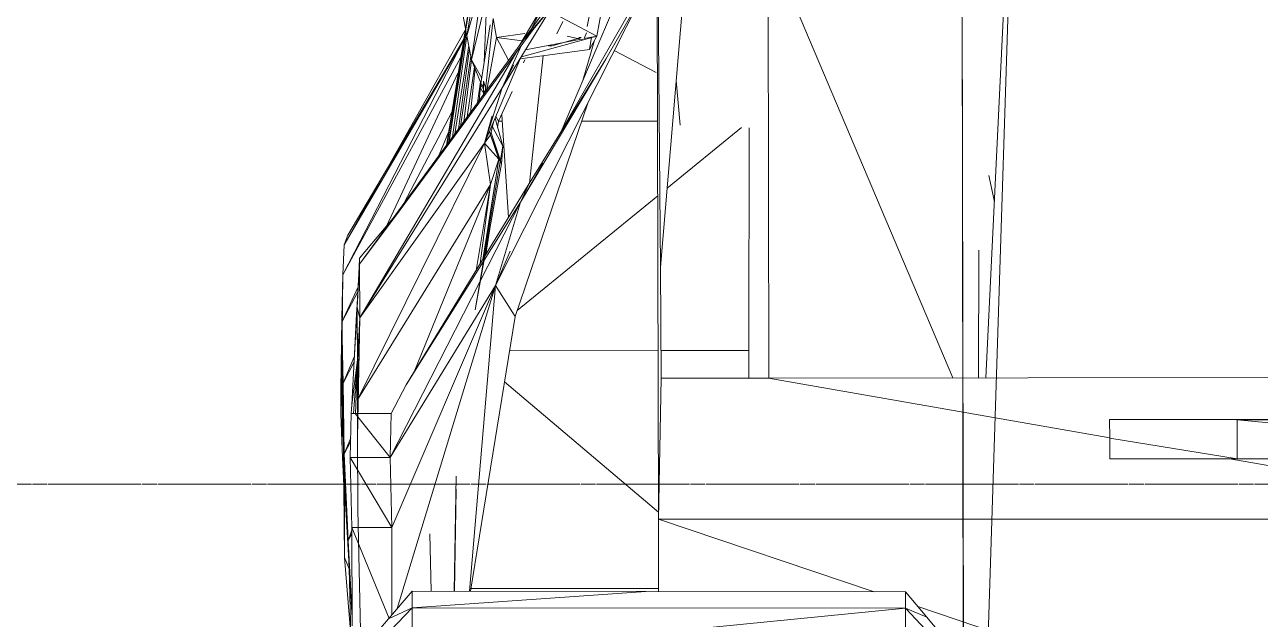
# Model space of a CAD drawing. Header units: inches. Extents: x -4169 to 1533, y -251 to 585.
# Drawn here: x 1335.4 to 1355.11, y -2.15 to 7.33 of the extents above; entities that cross this region are included whole.
import ezdxf

# ---------------------------------------------------------------- set-up
doc = ezdxf.new("R2010")
doc.units = ezdxf.units.IN
doc.header["$MEASUREMENT"] = 0
doc.linetypes.add('Aligning Line 1_8_', pattern=[0.25, 0.125, -0.125])
doc.linetypes.add('Grid Line 1_2_', pattern=[0.875, 0.5, -0.125, 0.125, -0.125])
for name, color, linetype, lineweight in [('0-4', 10, 'Continuous', 5), ('0-6', 7, 'Continuous', 9), ('A-FLOR-LEVL-1', 51, 'Grid Line 1_2_', 9), ('A-GENM', 5, 'Continuous', 9), ('G-ANNO-SYMB', 111, 'Aligning Line 1_8_', 9), ('G-ANNO-SYMB-1', 147, 'Aligning Line 1_8_', 9)]:
    doc.layers.add(name, color=color, linetype=linetype, lineweight=lineweight)

# ---------------------------------------------------------------- blocks, each defined once
blk = doc.blocks.new('CTR - 2nd Phase_rvt-2-BUILDING ELEVATION - SOUTH')
at = {"layer": 'A-FLOR-LEVL-1'}
blk.add_line((9609.49, 0), (12558.481, 0), dxfattribs=at)
blk = doc.blocks.new('Land_Rover_Evoque_-_SUV_Car_Vehicle_Automobile_13067 - Land Rover EVOQUE_dwg-V22-BUILDING ELEVATION - SOUTH')
at = {"layer": 'A-GENM'}
for p, q in [((12399.506, -14.041), (12399.457, 12.052)), ((12399.506, -12.39), (12399.457, 12.052)), ((12399.506, -14.041), (12400.345, 12.053)), ((12400.268, 10.511), (12399.846, 1.7)), ((12400.268, 10.511), (12399.846, 1.7)), ((12396.381, 1.695), (12396.364, 10.171)), ((12396.382, 1.694), (12396.364, 10.171)), ((12394.619, -0.556), (12394.595, 9.935)), ((12394.653, 3.463), (12395.196, 9.937)), ((12391.812, 8.929), (12391.236, 5.405)), ((12391.812, 8.929), (12391.247, 5.42)), ((12393.782, 6.778), (12394.892, 8.737)), ((12393.003, 5.518), (12394.751, 8.572)), ((12393.065, 5.626), (12394.288, 8.494)), ((12399.315, 1.699), (12396.367, 8.649)), ((12391.771, 8.418), (12391.561, 7.151)), ((12392.473, 7.094), (12393.379, 8.361)), ((12391.828, 8.095), (12391.561, 7.151)), ((12391.828, 8.095), (12391.635, 6.771)), ((12394.61, 8.24), (12394.653, 3.463)), ((12391.884, 7.79), (12391.635, 6.771)), ((12391.884, 7.79), (12391.839, 6.731)), ((12392.019, 3.172), (12394.359, 7.797)), ((12392.488, 7.112), (12393.007, 7.725)), ((12392.618, 7.253), (12393.007, 7.725)), ((12393.75, 7.758), (12393.636, 7.147)), ((12391.487, 7.549), (12391.561, 7.151)), ((12392.127, 6.323), (12392.939, 7.645)), ((12392.763, 7.61), (12392.39, 6.981)), ((12392.586, 7.253), (12392.763, 7.61)), ((12392.88, 7.548), (12393.636, 7.147)), ((12391.776, 6.328), (12391.932, 7.327)), ((12391.98, 7.427), (12391.854, 6.25)), ((12391.98, 7.427), (12392.035, 7.124)), ((12392.997, 7.186), (12393.093, 7.379)), ((12393.513, 7.46), (12393.481, 7.301)), ((12389.605, 3.819), (12391.537, 7.244)), ((12391.513, 7.101), (12389.664, 3.971)), ((12392.618, 7.253), (12390.499, 4.376)), ((12391.541, 7.258), (12391.246, 5.419)), ((12391.547, 7.229), (12391.276, 5.461)), ((12391.552, 7.2), (12391.281, 5.468)), ((12391.561, 7.151), (12391.335, 5.541)), ((12391.561, 7.151), (12391.635, 6.771)), ((12391.882, 6.288), (12392.035, 7.124)), ((12392.035, 7.124), (12392.488, 7.189)), ((12392.226, 6.763), (12392.035, 7.124)), ((12392.035, 7.124), (12392.444, 7.072)), ((12392.431, 6.819), (12393.636, 7.147)), ((12392.473, 7.094), (12392.618, 7.253)), ((12392.499, 6.928), (12393.384, 7.099)), ((12393.385, 7.128), (12392.921, 6.993)), ((12393.424, 7.09), (12393.161, 7.149)), ((12393.385, 7.128), (12393.348, 7.126)), ((12393.472, 7.2), (12393.432, 7.108)), ((12393.432, 7.108), (12393.636, 7.147)), ((12393.636, 7.147), (12393.521, 6.935)), ((12393.549, 7.131), (12393.521, 6.935)), ((12391.511, 7.086), (12389.585, 3.341)), ((12391.509, 7.079), (12389.605, 3.819)), ((12392.473, 7.094), (12389.849, 3.512)), ((12389.852, 2.656), (12392.361, 6.904)), ((12391.591, 6.996), (12391.369, 5.588)), ((12391.602, 6.943), (12391.427, 5.667)), ((12392.127, 6.323), (12392.431, 7.001)), ((12392.414, 6.788), (12393.521, 6.935)), ((12392.921, 6.993), (12392.864, 6.992)), ((12393.591, 7.064), (12393.411, 6.439)), ((12394.585, 6.569), (12393.915, 6.919)), ((12389.585, 3.341), (12391.466, 6.812)), ((12391.625, 6.826), (12391.458, 5.709)), ((12391.634, 6.771), (12391.512, 5.782)), ((12391.635, 6.771), (12391.85, 6.244)), ((12391.635, 6.771), (12391.8, 6.476)), ((12391.841, 5.438), (12392.417, 6.796)), ((12392.42, 4.5), (12393.782, 6.778)), ((12392.488, 6.772), (12392.467, 6.72)), ((12392.557, 4.796), (12393.782, 6.778)), ((12392.779, 6.836), (12392.561, 4.802)), ((12391.421, 6.569), (12390.278, 4.115)), ((12391.681, 6.659), (12391.567, 5.858)), ((12391.693, 6.63), (12391.618, 5.927)), ((12392.127, 6.323), (12392.309, 6.691)), ((12389.852, 2.656), (12392.127, 6.323)), ((12391.779, 6.419), (12391.732, 6.083)), ((12391.785, 6.402), (12391.756, 6.115)), ((12391.816, 6.37), (12391.776, 6.328)), ((12391.816, 6.255), (12391.776, 6.328)), ((12391.827, 6.428), (12391.826, 6.211)), ((12391.874, 6.277), (12391.827, 6.428)), ((12391.841, 5.438), (12392.127, 6.323)), ((12394.903, 6.438), (12394.964, 5.728)), ((12392.284, 6.267), (12392.066, 5.79)), ((12390.563, 4.487), (12391.322, 5.936)), ((12393.498, 6.096), (12392.333, 2.678)), ((12391.841, 5.438), (12391.968, 5.876)), ((12391.993, 5.797), (12391.938, 5.571)), ((12392.011, 5.839), (12392.135, 5.395)), ((12392.066, 5.79), (12392.023, 5.868)), ((12392.052, 5.691), (12392.066, 5.79)), ((12392.125, 5.79), (12392.066, 5.79)), ((12392.227, 4.257), (12392.118, 5.89)), ((12394.604, 5.792), (12393.394, 5.791)), ((12391.27, 5.616), (12391.118, 5.254)), ((12391.841, 5.438), (12391.938, 5.571)), ((12391.938, 5.571), (12391.922, 5.629)), ((12392.074, 5.187), (12391.938, 5.571)), ((12392.114, 5.109), (12391.938, 5.571)), ((12392.114, 5.109), (12391.947, 5.607)), ((12392.135, 5.395), (12391.97, 5.702)), ((12395.942, 5.69), (12394.759, 4.725)), ((12396.063, 2.133), (12396.068, 5.685)), ((12391.841, 5.438), (12389.83, 1.38)), ((12391.841, 5.438), (12389.852, 2.656)), ((12391.835, 3.616), (12392.135, 5.395)), ((12391.94, 4.783), (12391.841, 5.438)), ((12392.074, 5.187), (12391.841, 5.438)), ((12392.113, 5.254), (12392.135, 5.395)), ((12392.135, 5.395), (12392.114, 5.109)), ((12391.816, 3.585), (12392.074, 5.187)), ((12392.074, 5.187), (12391.823, 3.597)), ((12391.94, 4.783), (12392.074, 5.187)), ((12392.074, 5.187), (12392.114, 5.109)), ((12391.694, 2.783), (12392.114, 5.109)), ((12392.42, 4.5), (12392.776, 5.121)), ((12391.94, 4.783), (12389.83, 1.376)), ((12390.594, 1.588), (12392.557, 4.796)), ((12391.94, 4.783), (12390.72, 1.793)), ((12391.94, 4.783), (12391.71, 3.412)), ((12391.94, 4.783), (12391.776, 3.521)), ((12392.42, 4.5), (12392.557, 4.796)), ((12399.98, 4.504), (12399.889, 4.925)), ((12394.607, 4.601), (12392.366, 2.774)), ((12390.499, 4.376), (12389.848, 3.606)), ((12389.849, 3.512), (12390.499, 4.376)), ((12392.42, 4.5), (12390.339, 0.428)), ((12392.42, 4.5), (12390.594, 1.588)), ((12392.42, 4.5), (12392.019, 3.172)), ((12389.664, 3.971), (12389.605, 3.819)), ((12391.865, 3.666), (12391.939, 4.141)), ((12389.605, 3.819), (12389.585, 3.341)), ((12389.848, 3.606), (12389.841, 3.464)), ((12389.849, 3.512), (12389.848, 3.606)), ((12391.694, 2.783), (12391.83, 3.589)), ((12392.019, 3.172), (12392.251, 3.717)), ((12399.732, 3.734), (12399.729, 1.7)), ((12389.841, 3.464), (12389.811, 2.87)), ((12389.849, 3.512), (12389.812, 2.821)), ((12389.849, 3.512), (12389.841, 3.464)), ((12389.852, 2.656), (12389.849, 3.512)), ((12394.653, 3.463), (12394.661, 1.693)), ((12389.585, 3.341), (12389.566, 2.584)), ((12389.585, 3.341), (12389.567, 2.649)), ((12389.585, 3.341), (12389.567, 1.95)), ((12390.339, 0.428), (12392.019, 3.172)), ((12392.019, 3.172), (12390.363, -0.688)), ((12390.45, -1.983), (12392.019, 3.172)), ((12392.019, 3.172), (12391.606, -1.706)), ((12392.019, 3.172), (12392.333, 2.678)), ((12389.829, 3.15), (12389.566, 2.584)), ((12389.566, 2.584), (12389.826, 3.08)), ((12389.762, 1.976), (12389.812, 2.821)), ((12389.803, 2.715), (12389.811, 2.87)), ((12389.812, 2.821), (12389.803, 2.715)), ((12389.812, 2.821), (12389.811, 2.87)), ((12389.812, 2.821), (12389.811, 2.87)), ((12389.815, 1.984), (12389.812, 2.821)), ((12389.852, 2.656), (12389.812, 2.821)), ((12389.567, 2.626), (12389.551, 1.122)), ((12389.552, 1.495), (12389.567, 2.649)), ((12389.566, 2.584), (12389.567, 1.95)), ((12389.566, 2.584), (12389.586, 1.039)), ((12389.566, 2.584), (12389.586, 1.615)), ((12389.567, 2.649), (12389.57, 0.547)), ((12389.762, 1.976), (12389.803, 2.715)), ((12389.815, 1.984), (12389.812, 2.626)), ((12389.852, 2.656), (12389.815, 1.984)), ((12389.818, 1.357), (12389.852, 2.656)), ((12389.852, 2.656), (12389.818, 0.743)), ((12391.622, -1.706), (12392.333, 2.678)), ((12389.766, 2.044), (12389.586, 1.615)), ((12389.815, 1.984), (12389.725, 1.267)), ((12389.725, 1.267), (12389.762, 1.976)), ((12389.753, 1.13), (12389.815, 1.984)), ((12389.815, 1.984), (12389.786, 1.122)), ((12389.815, 1.984), (12389.817, 1.13)), ((12389.817, 1.13), (12389.815, 1.984)), ((12394.613, 2.132), (12392.245, 2.131)), ((12396.063, 2.133), (12394.657, 2.132)), ((12396.063, 1.695), (12396.063, 2.133)), ((12389.567, 1.95), (12389.586, 1.039)), ((12389.57, 0.547), (12389.567, 1.95)), ((12389.567, 1.95), (12389.589, 0.759)), ((12389.567, 1.95), (12389.586, 1.039)), ((12389.761, 1.954), (12389.586, 1.615)), ((12389.558, 1.771), (12389.552, 1.495)), ((12389.586, 1.039), (12389.586, 1.615)), ((12389.586, 1.615), (12389.607, -0.002)), ((12389.586, 1.615), (12389.605, 0.484)), ((12390.354, 1.13), (12390.594, 1.588)), ((12394.621, -0.444), (12392.164, 1.633)), ((12394.619, -0.556), (12394.661, 1.693)), ((12394.661, 1.693), (12396.376, 1.695)), ((12409.25, 1.711), (12396.376, 1.695)), ((12401.821, 0.742), (12396.376, 1.695)), ((12389.552, 1.495), (12389.551, 1.122)), ((12389.725, 1.267), (12389.716, 1.129)), ((12389.818, 1.357), (12389.818, 0.743)), ((12389.551, 1.122), (12389.57, 0.547)), ((12389.586, 1.039), (12389.607, -0.002)), ((12389.609, -0.259), (12389.586, 1.039)), ((12389.586, 1.039), (12389.61, -1.17)), ((12389.586, 1.039), (12389.607, -0.002)), ((12389.701, 0.428), (12389.716, 1.129)), ((12389.716, 1.129), (12389.78, 1.13)), ((12389.78, 1.13), (12390.354, 1.13)), ((12389.78, 1.13), (12390.339, 0.428)), ((12390.339, 0.428), (12390.354, 1.13)), ((12390.339, 0.428), (12390.354, 1.13)), ((12401.821, 0.738), (12401.819, 1.032)), ((12401.819, 1.032), (12402.862, 1.031)), ((12403.856, 1.03), (12401.819, 1.032)), ((12404.126, 1.031), (12402.862, 1.031)), ((12403.856, 1.03), (12402.862, 1.031)), ((12403.856, 1.03), (12404.126, 1.031)), ((12403.857, 0.406), (12403.856, 1.03)), ((12403.856, 1.03), (12410.462, 0.404)), ((12403.856, 1.03), (12410.461, 1.029)), ((12406.459, 1.03), (12404.126, 1.031)), ((12389.708, 0.743), (12389.605, 0.484)), ((12389.706, 0.675), (12389.605, 0.484)), ((12389.823, -0.403), (12389.818, 0.743)), ((12401.821, 0.738), (12401.821, 0.407)), ((12401.821, 0.738), (12403.857, 0.406)), ((12389.57, 0.547), (12389.609, -0.259)), ((12389.605, 0.484), (12389.686, -1.35)), ((12389.605, 0.484), (12389.665, -0.898)), ((12389.607, -0.026), (12389.605, 0.484)), ((12389.701, 0.428), (12389.725, -0.688)), ((12389.701, 0.428), (12390.363, -0.688)), ((12389.701, 0.428), (12390.339, 0.428)), ((12390.363, -0.688), (12390.339, 0.428)), ((12390.339, 0.428), (12390.363, -0.688)), ((12401.821, 0.407), (12402.864, 0.407)), ((12401.821, 0.407), (12403.857, 0.406)), ((12402.864, 0.407), (12404.127, 0.407)), ((12403.857, 0.406), (12402.864, 0.407)), ((12409.259, -0.56), (12403.74, 0.406)), ((12403.857, 0.406), (12404.127, 0.407)), ((12403.857, 0.406), (12410.462, 0.404)), ((12404.127, 0.407), (12406.464, 0.406)), ((12391.391, 0.131), (12391.358, -1.706)), ((12389.607, -0.026), (12389.684, -1.316)), ((12389.61, -1.17), (12389.607, -0.026)), ((12389.607, -0.026), (12389.684, -1.316)), ((12391.392, -0.08), (12391.363, -1.706)), ((12389.823, -0.403), (12389.868, -2.575)), ((12394.621, -1.71), (12394.619, -0.556)), ((12394.619, -0.556), (12398.061, -1.715)), ((12394.619, -0.556), (12409.259, -0.56)), ((12389.725, -0.732), (12389.665, -0.898)), ((12389.729, -2.255), (12389.725, -0.688)), ((12389.725, -0.688), (12390.32, -2.142)), ((12389.725, -0.688), (12390.363, -0.688)), ((12390.366, -2.08), (12390.363, -0.688)), ((12390.366, -2.08), (12390.363, -0.688)), ((12390.969, -0.788), (12390.992, -1.705)), ((12389.725, -0.79), (12389.665, -0.898)), ((12389.686, -1.35), (12389.665, -0.898)), ((12389.665, -0.898), (12389.729, -2.101)), ((12389.61, -1.17), (12389.708, -2.407)), ((12389.61, -1.17), (12389.686, -1.35)), ((12389.686, -1.35), (12389.7, -1.569)), ((12389.686, -1.35), (12389.728, -1.96)), ((12389.686, -1.35), (12389.708, -2.407)), ((12389.686, -1.35), (12389.7, -1.569)), ((12389.686, -1.35), (12389.729, -2.128)), ((12390.687, -1.705), (12390.31, -2.147)), ((12394.416, -1.71), (12390.687, -1.705)), ((12390.687, -1.705), (12390.688, -1.972)), ((12394.416, -1.71), (12390.688, -1.972)), ((12394.621, -1.661), (12391.629, -1.663)), ((12394.416, -1.71), (12398.563, -1.716)), ((12398.563, -1.716), (12398.903, -2.12)), ((12398.563, -1.974), (12398.563, -1.716)), ((12398.761, -1.951), (12409.27, -5.49)), ((12390.688, -1.972), (12389.79, -2.904)), ((12389.79, -2.753), (12390.31, -2.147)), ((12390.688, -1.972), (12390.31, -2.147)), ((12390.688, -1.972), (12398.563, -1.974)), ((12390.688, -1.972), (12390.689, -2.75)), ((12398.563, -1.974), (12390.689, -2.75)), ((12398.563, -1.974), (12398.564, -2.752)), ((12398.563, -1.974), (12399.395, -2.859)), ((12398.563, -1.974), (12398.903, -2.12)), ((12399.395, -2.71), (12398.903, -2.12))]:
    blk.add_line(p, q, dxfattribs=at)
blk = doc.blocks.new('Land_Rover_Evoque_-_SUV_Car_Vehicle_Automobile_13067 - Land_Rover_Evoque_-_SUV_Car_Vehicle_Automobile_13067-V23-BUILDING ELEVATION - SOUTH')
blk.add_blockref('Land_Rover_Evoque_-_SUV_Car_Vehicle_Automobile_13067 - Land Rover EVOQUE_dwg-V22-BUILDING ELEVATION - SOUTH', (0, 0))
blk = doc.blocks.new('CTR  - Topography_rvt-2-BUILDING ELEVATION - SOUTH')
at = {"layer": 'A-FLOR-LEVL-1'}
blk.add_line((9609.49, 0), (12558.481, 0), dxfattribs=at)
at = {"layer": 'G-ANNO-SYMB-1'}
blk.add_line((9742.879, 0), (12461.78, 0), dxfattribs=at)
at = {"layer": '0-6'}
blk.add_blockref('Land_Rover_Evoque_-_SUV_Car_Vehicle_Automobile_13067 - Land_Rover_Evoque_-_SUV_Car_Vehicle_Automobile_13067-V23-BUILDING ELEVATION - SOUTH', (0, 0), dxfattribs=at)
blk = doc.blocks.new('CTR - 1st Phase - Common Walls_rvt-2-BUILDING ELEVATION - SOUTH')
at = {"layer": 'A-FLOR-LEVL-1'}
blk.add_line((9609.49, 0), (12558.481, 0), dxfattribs=at)
at = {"layer": 'G-ANNO-SYMB-1'}
blk.add_line((9706.236, 0), (12461.78, 0), dxfattribs=at)

msp = doc.modelspace()

# ---------------------------------------------------------------- linework, layer by layer
at = {"layer": 'G-ANNO-SYMB'}
msp.add_line((-1342.874, 0), (1412.67, 0), dxfattribs=at)

# ---------------------------------------------------------------- block references
at = {"layer": '0-4'}
for name in ['CTR - 2nd Phase_rvt-2-BUILDING ELEVATION - SOUTH', 'CTR - 1st Phase - Common Walls_rvt-2-BUILDING ELEVATION - SOUTH', 'CTR  - Topography_rvt-2-BUILDING ELEVATION - SOUTH']:
    msp.add_blockref(name, (-11049.11, 0), dxfattribs=at)

doc.saveas('drawing.dxf')
